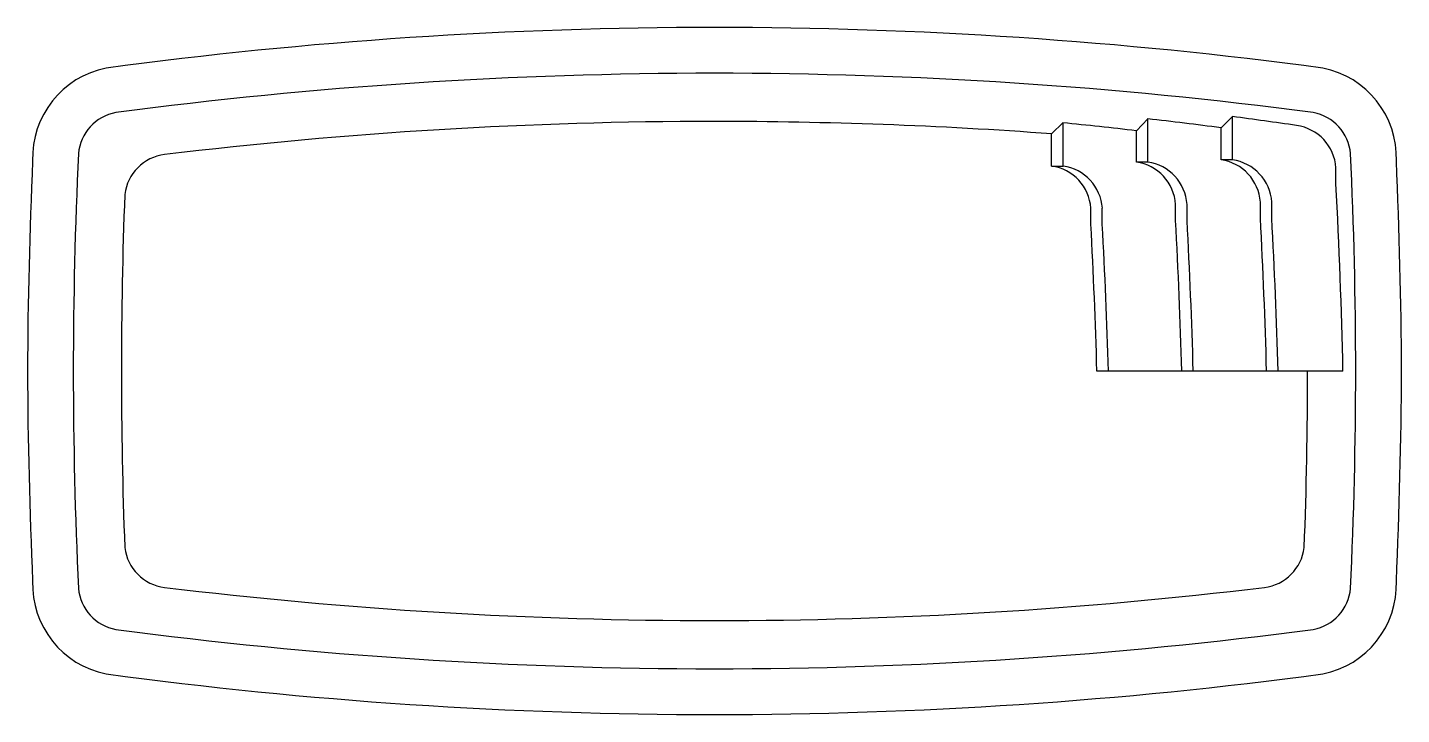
# Model space of a CAD drawing. Extents: x -1120.96 to -1114.96, y 327.12 to 330.12.
import ezdxf

# ---------------------------------------------------------------- set-up
doc = ezdxf.new("R2010")
doc.units = 0
doc.header["$LTSCALE"] = 10
doc.header["$MEASUREMENT"] = 0
doc.layers.add('Piscinas_Fibratec', color=4, linetype='CONTINUOUS')

msp = doc.modelspace()

# ---------------------------------------------------------------- linework, layer by layer
at = {"layer": 'Piscinas_Fibratec', "color": 1}
for p, q in [((-1116.4839, 329.6578), (-1116.4339, 329.7078)), ((-1116.4839, 329.6578), (-1116.4339, 329.7078)), ((-1116.4339, 329.5178), (-1116.4339, 329.7078)), ((-1116.4339, 329.5178), (-1116.4339, 329.7078)), ((-1116.1139, 329.6721), (-1116.0639, 329.7241)), ((-1116.1139, 329.6721), (-1116.0639, 329.7241)), ((-1116.0639, 329.5349), (-1116.0639, 329.7249)), ((-1116.0639, 329.5349), (-1116.0639, 329.7249)), ((-1115.7439, 329.6848), (-1115.6939, 329.7338)), ((-1115.7439, 329.6848), (-1115.6939, 329.7338)), ((-1115.6939, 329.5449), (-1115.6939, 329.7338)), ((-1115.6939, 329.5449), (-1115.6939, 329.7338)), ((-1116.4839, 329.5178), (-1116.4839, 329.6578)), ((-1116.4839, 329.5178), (-1116.4839, 329.6578)), ((-1116.1139, 329.5349), (-1116.1139, 329.6721)), ((-1116.1139, 329.5349), (-1116.1139, 329.6721)), ((-1115.7439, 329.6448), (-1115.7439, 329.6848)), ((-1115.7439, 329.6448), (-1115.7439, 329.6848)), ((-1115.7439, 329.5449), (-1115.7439, 329.6448)), ((-1115.7439, 329.5449), (-1115.7439, 329.6448)), ((-1115.7439, 329.5751), (-1115.7439, 329.6151)), ((-1115.7439, 329.5751), (-1115.7439, 329.6151)), ((-1116.0639, 329.5349), (-1116.1139, 329.5349)), ((-1116.0639, 329.5349), (-1116.1139, 329.5349)), ((-1115.6939, 329.5449), (-1115.7439, 329.5449)), ((-1115.6939, 329.5449), (-1115.7439, 329.5449)), ((-1116.4839, 329.5178), (-1116.4339, 329.5178)), ((-1116.4839, 329.5178), (-1116.4339, 329.5178)), ((-1115.2424, 329.4407), (-1115.2424, 329.5104)), ((-1115.2424, 329.4407), (-1115.2424, 329.5104)), ((-1115.9424, 329.2807), (-1115.9424, 329.3504)), ((-1115.9424, 329.2807), (-1115.9424, 329.3504)), ((-1115.8924, 329.2807), (-1115.8924, 329.3504)), ((-1115.8924, 329.2807), (-1115.8924, 329.3504)), ((-1115.5724, 329.2907), (-1115.5724, 329.3604)), ((-1115.5724, 329.2907), (-1115.5724, 329.3604)), ((-1115.5224, 329.2907), (-1115.5224, 329.3604)), ((-1115.5224, 329.2907), (-1115.5224, 329.3604)), ((-1116.3124, 329.2636), (-1116.3124, 329.3333)), ((-1116.3124, 329.2636), (-1116.3124, 329.3333)), ((-1116.2624, 329.2636), (-1116.2624, 329.3333)), ((-1116.2624, 329.2636), (-1116.2624, 329.3333)), ((-1116.2771, 328.6228), (-1116.286, 328.6228)), ((-1116.2771, 328.6228), (-1116.286, 328.6228)), ((-1115.2116, 328.6228), (-1116.2771, 328.6228)), ((-1115.2116, 328.6228), (-1116.2771, 328.6228))]:
    msp.add_line(p, q, dxfattribs=at)
at = {"layer": 'Piscinas_Fibratec'}
for centre, radius, start, end in [((-1117.9559, 310.1228), 20, 90, 97.63222), ((-1117.9559, 310.1228), 20, 82.36778, 90), ((-1120.5337, 329.5534), 0.4, 101.31406, 181.88328), ((-1115.3781, 329.5534), 0.4, 358.11672, 78.68594), ((-1097.988, 328.5207), 22.9681, 177.45573, 179.74521), ((-1137.9238, 328.5207), 22.9681, 0.25479, 2.54427), ((-1097.988, 328.725), 22.9681, 180.25479, 182.54427), ((-1137.9238, 328.725), 22.9681, 357.45573, 359.74521), ((-1120.5337, 327.6922), 0.4, 178.11672, 258.68594), ((-1115.3781, 327.6922), 0.4, 281.31406, 1.88328), ((-1117.9559, 347.1228), 20, 262.36778, 270), ((-1117.9559, 347.1228), 20, 270, 277.63222)]:
    msp.add_arc(centre, radius, start, end, dxfattribs=at)
at = {"layer": 'Piscinas_Fibratec', "color": 2}
for centre, radius, start, end in [((-1117.9559, 309.9228), 20, 90, 97.51199), ((-1117.9559, 309.9228), 20, 90, 97.51199), ((-1117.9559, 309.9228), 20, 82.48801, 90), ((-1117.9559, 309.9228), 20, 82.48801, 90), ((-1120.5341, 329.5545), 0.2, 100.49861, 174.97351), ((-1120.5341, 329.5545), 0.2, 100.49861, 174.97351), ((-1115.3777, 329.5545), 0.2, 5.02649, 79.50139), ((-1115.3777, 329.5545), 0.2, 5.02649, 79.50139), ((-1100.7559, 328.6228), 20, 177.27966, 180), ((-1100.7559, 328.6228), 20, 177.27966, 180), ((-1135.1559, 328.6228), 20, 0, 2.72034), ((-1135.1559, 328.6228), 20, 0, 2.72034), ((-1100.7559, 328.6228), 20, 180, 182.72034), ((-1100.7559, 328.6228), 20, 180, 182.72034), ((-1135.1559, 328.6228), 20, 357.27966, 0), ((-1135.1559, 328.6228), 20, 357.27966, 0), ((-1120.5341, 327.6911), 0.2, 185.02649, 259.50139), ((-1120.5341, 327.6911), 0.2, 185.02649, 259.50139), ((-1115.3777, 327.6911), 0.2, 280.49861, 354.97351), ((-1115.3777, 327.6911), 0.2, 280.49861, 354.97351), ((-1117.9559, 347.3228), 20, 262.48801, 270), ((-1117.9559, 347.3228), 20, 262.48801, 270), ((-1117.9559, 347.3228), 20, 270, 277.51199), ((-1117.9559, 347.3228), 20, 270, 277.51199)]:
    msp.add_arc(centre, radius, start, end, dxfattribs=at)
at = {"layer": 'Piscinas_Fibratec', "color": 1}
for centre, radius, start, end in [((-1117.9559, 309.7125), 20, 90, 96.89635), ((-1117.9559, 309.7125), 20, 90, 96.89635), ((-1117.9559, 309.7125), 20, 85.77794, 90), ((-1117.9559, 309.7125), 20, 85.77794, 90), ((-1118.9477, 304.8332), 25, 83.49151, 84.2317), ((-1118.9477, 304.8332), 25, 83.49151, 84.2317), ((-1118.9477, 304.8909), 25, 82.63727, 83.37616), ((-1118.9477, 304.8909), 25, 82.63727, 83.37616), ((-1118.9977, 304.9531), 25, 81.75823, 82.40613), ((-1118.9977, 304.9531), 25, 81.75823, 82.40613), ((-1115.4419, 329.4968), 0.2, 3.89545, 81.9408), ((-1115.4419, 329.4968), 0.2, 3.89545, 81.9408), ((-1120.3326, 329.3693), 0.2, 97.1319, 172.96314), ((-1120.3326, 329.3693), 0.2, 97.1319, 172.96314), ((-1116.1419, 329.3368), 0.2, 3.89545, 81.9408), ((-1116.1419, 329.3368), 0.2, 3.89545, 81.9408), ((-1116.0919, 329.3368), 0.2, 3.89545, 81.9408), ((-1116.0919, 329.3368), 0.2, 3.89545, 81.9408), ((-1115.7719, 329.3468), 0.2, 3.89545, 81.9408), ((-1115.7719, 329.3468), 0.2, 3.89545, 81.9408), ((-1115.7219, 329.3468), 0.2, 3.89545, 81.9408), ((-1115.7219, 329.3468), 0.2, 3.89545, 81.9408), ((-1116.5119, 329.3197), 0.2, 3.89545, 81.9408), ((-1116.5119, 329.3197), 0.2, 3.89545, 81.9408), ((-1116.4619, 329.3197), 0.2, 3.89545, 81.9408), ((-1116.4619, 329.3197), 0.2, 3.89545, 81.9408), ((-1140.2059, 328.0906), 25, 1.21985, 3.09562), ((-1140.2059, 328.0906), 25, 1.21985, 3.09562), ((-1100.5459, 328.6228), 20, 177.79074, 180), ((-1100.5459, 328.6228), 20, 177.79074, 180), ((-1140.9059, 327.9306), 25, 1.58665, 3.09562), ((-1140.9059, 327.9306), 25, 1.58665, 3.09562), ((-1140.8559, 327.9306), 25, 1.58665, 3.09562), ((-1140.8559, 327.9306), 25, 1.58665, 3.09562), ((-1140.5359, 327.9406), 25, 1.56372, 3.09562), ((-1140.5359, 327.9406), 25, 1.56372, 3.09562), ((-1140.4859, 327.9406), 25, 1.56372, 3.09562), ((-1140.4859, 327.9406), 25, 1.56372, 3.09562), ((-1141.2759, 327.9135), 25, 1.62583, 3.09562), ((-1141.2759, 327.9135), 25, 1.62583, 3.09562), ((-1141.2259, 327.9135), 25, 1.62583, 3.09562), ((-1141.2259, 327.9135), 25, 1.62583, 3.09562), ((-1100.5459, 328.6228), 20, 180, 182.20926), ((-1100.5459, 328.6228), 20, 180, 182.20926), ((-1135.3659, 328.6228), 20, 357.79074, 0), ((-1135.3659, 328.6228), 20, 357.79074, 0), ((-1120.3326, 327.8763), 0.2, 187.03686, 262.8681), ((-1120.3326, 327.8763), 0.2, 187.03686, 262.8681), ((-1115.5793, 327.8763), 0.2, 277.1319, 352.96314), ((-1115.5793, 327.8763), 0.2, 277.1319, 352.96314), ((-1117.9559, 347.5332), 20, 263.10365, 270), ((-1117.9559, 347.5332), 20, 263.10365, 270), ((-1117.9559, 347.5332), 20, 270, 276.89635), ((-1117.9559, 347.5332), 20, 270, 276.89635)]:
    msp.add_arc(centre, radius, start, end, dxfattribs=at)

doc.saveas('drawing.dxf')
